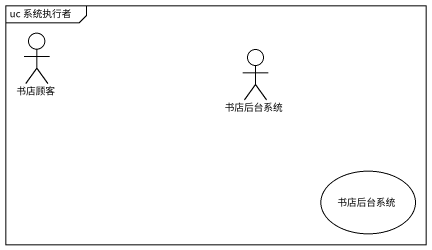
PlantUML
@startuml
mainframe uc 系统执行者
actor 书店顾客
actor 书店后台系统
usecase "书店后台系统" as 书店后台系统_2
@enduml
